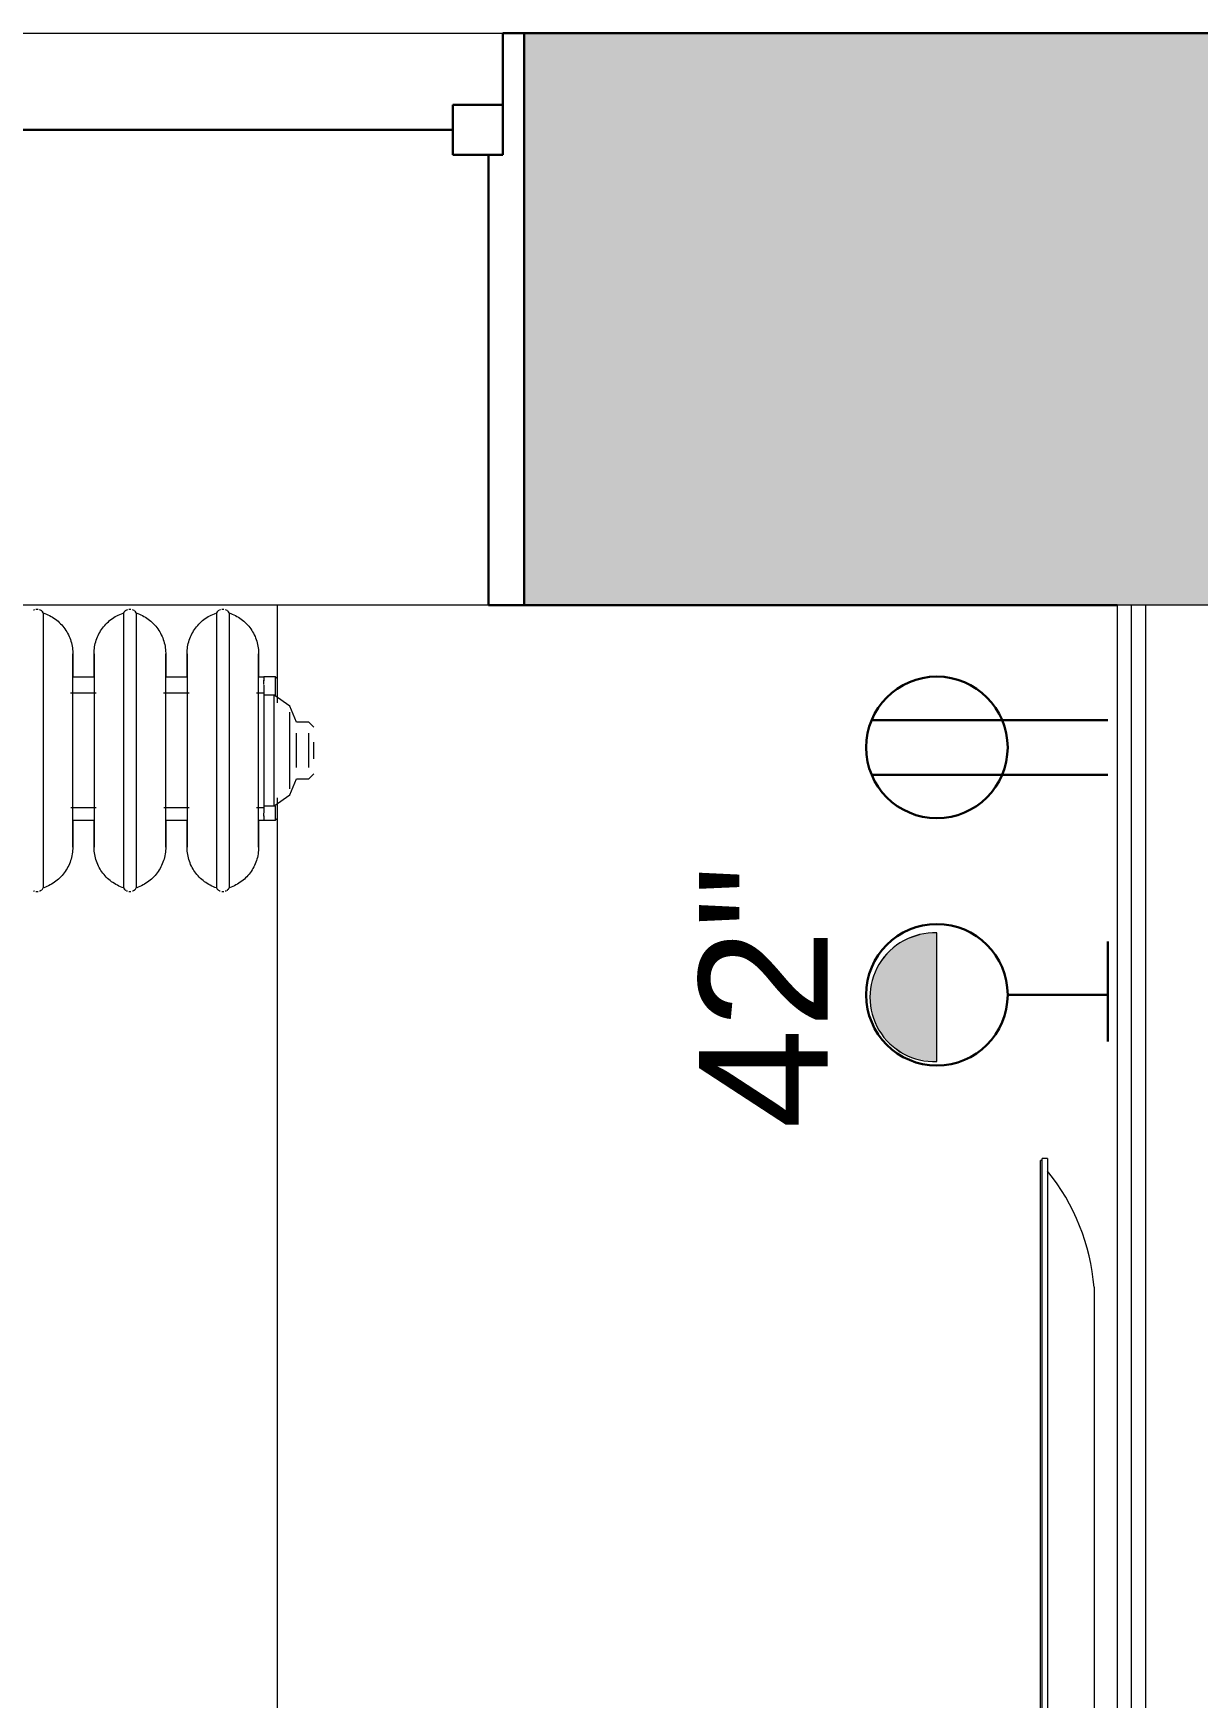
# Model space of a CAD drawing. Header units: inches. Extents: x -1176 to 1482, y -2527 to 978.
# Drawn here: x -394.7 to -354, y 505.5 to 563.7 of the extents above; entities that cross this region are included whole.
import ezdxf

# ---------------------------------------------------------------- set-up
doc = ezdxf.new("R2010")
doc.units = ezdxf.units.IN
doc.header["$MEASUREMENT"] = 0
for name, color, linetype, lineweight in [('A-ANNO-NOTE', 131, 'Continuous', 40), ('A-GENM', 13, 'Continuous', 18), ('A-GLAZ', 151, 'Continuous', 18), ('A-WALL', 113, 'Continuous', 18), ('A-WALL-PATT', 111, 'Continuous', 18), ('I-WALL', 2, 'Continuous', 18), ('Q-CASE', 31, 'Continuous', 9), ('Q-SPCQ', 91, 'Continuous', 9)]:
    doc.layers.add(name, color=color, linetype=linetype, lineweight=lineweight)
doc.styles.add('Swis721 Lt BT', font='swissl.ttf', dxfattribs={"height": 4.5})

# ---------------------------------------------------------------- blocks, each defined once
blk = doc.blocks.new('Double Hung - side window 4_ X 6_ 3_ H 3-6972675-3rd Floor Power _ Signal')
at = {"layer": 'A-GLAZ', "color": 8, "lineweight": 30}
for p, q in [((-20.865, 10), (-22.115, 10)), ((-20.865, 10), (-20.865, -5.75)), ((20.865, 10), (22.115, 10)), ((20.865, -5.75), (20.865, 10)), ((-21.365, -5.75), (-19.615, -5.75)), ((-21.365, -7.5), (-21.365, -5.75)), ((-21.365, -5.75), (-20.865, -5.75)), ((-21.365, -5.75), (-21.365, -10)), ((-19.615, -7.5), (-19.615, -5.75)), ((19.615, -7.5), (19.615, -5.75)), ((21.365, -5.75), (19.615, -5.75)), ((20.865, -5.75), (21.365, -5.75)), ((21.365, -7.5), (21.365, -5.75)), ((21.365, -5.75), (21.365, -10)), ((-19.615, -6.625), (19.615, -6.625)), ((-21.365, -7.5), (-19.615, -7.5)), ((21.365, -7.5), (19.615, -7.5)), ((-22.115, -10), (-21.365, -10)), ((22.115, -10), (21.365, -10))]:
    blk.add_line(p, q, dxfattribs=at)
blk = doc.blocks.new('Cast_Iron_Radiator_8182 - Cast_Iron_Radiator_8182-V79-3rd Floor Power _ Signal')
at = {"layer": 'A-GENM', "lineweight": 9}
for p, q in [((-5.943, 4.848), (-5.968, 4.809)), ((-5.968, 4.635), (-5.968, 4.809)), ((-5.75, 4.933), (-5.787, 4.933)), ((-5.713, 4.933), (-5.75, 4.933)), ((-5.532, 4.809), (-5.557, 4.848)), ((-5.532, 4.635), (-5.532, 4.809)), ((-2.693, 4.848), (-2.718, 4.809)), ((-2.718, 4.635), (-2.718, 4.809)), ((-2.5, 4.933), (-2.537, 4.933)), ((-2.463, 4.933), (-2.5, 4.933)), ((-2.282, 4.809), (-2.307, 4.848)), ((-2.282, 4.635), (-2.282, 4.809)), ((0.557, 4.848), (0.532, 4.809)), ((0.532, 4.635), (0.532, 4.809)), ((0.75, 4.933), (0.713, 4.933)), ((0.787, 4.933), (0.75, 4.933)), ((-5.968, 1), (-5.968, 4.622)), ((-5.532, 1), (-5.532, 4.622)), ((-2.718, 1), (-2.718, 4.622)), ((-2.282, 1), (-2.282, 4.622)), ((0.532, 1), (0.532, 4.622)), ((-7.584, 2.438), (-7.654, 2.38)), ((-7.179, 2.438), (-7.584, 2.438)), ((-7.584, 1.944), (-7.584, 2.438)), ((-6.996, 2.438), (-7.179, 2.438)), ((-7.179, 2.291), (-7.179, 2.438)), ((-3.746, 2.438), (-4.501, 2.438)), ((-0.496, 2.438), (-1.251, 2.438)), ((-7.545, 1.935), (-8.095, 1.55)), ((-7.179, 1.935), (-7.545, 1.935)), ((-7.545, 1.935), (-7.545, -1.935)), ((-7.179, 2.296), (-7.179, 2.192)), ((-7.179, 2.013), (-7.179, 2.188)), ((-6.932, 2), (-7.179, 2)), ((-7.179, -2), (-7.179, 2)), ((-3.682, 2), (-4.572, 2)), ((-0.432, 2), (-1.322, 2)), ((-8.095, 1.55), (-8.331, 0.993)), ((-8.095, 1.342), (-8.095, -1.342)), ((-8.753, 0.993), (-8.929, 0.816)), ((-8.331, 0.993), (-8.753, 0.993)), ((-8.753, 0.602), (-8.753, -0.602)), ((-8.331, 0.602), (-8.331, -0.602)), ((-7.002, 1), (-7.002, -1)), ((-5.968, -1), (-5.968, 1)), ((-5.532, -1), (-5.532, 1)), ((-4.498, -1), (-4.498, 1)), ((-3.752, 1), (-3.752, -1)), ((-2.718, -1), (-2.718, 1)), ((-2.282, -1), (-2.282, 1)), ((-1.248, -1), (-1.248, 1)), ((-0.502, 1), (-0.502, -1)), ((0.532, -1), (0.532, 1)), ((-8.929, 0.294), (-8.929, -0.294)), ((-8.929, -0.816), (-8.753, -0.993)), ((-8.753, -0.993), (-8.331, -0.993)), ((-8.331, -0.993), (-8.095, -1.55)), ((-5.968, -4.809), (-5.968, -1)), ((-5.532, -4.809), (-5.532, -1)), ((-2.718, -4.809), (-2.718, -1)), ((-2.282, -4.809), (-2.282, -1)), ((0.532, -4.809), (0.532, -1)), ((-8.095, -1.55), (-7.545, -1.935)), ((-7.584, -2.575), (-7.584, -1.924)), ((-7.545, -1.935), (-7.179, -1.935)), ((-7.179, -2), (-6.928, -2)), ((-7.179, -2.287), (-7.179, -2.017)), ((-7.179, -2.301), (-7.179, -2.452)), ((-4.568, -2), (-3.678, -2)), ((-1.318, -2), (-0.428, -2)), ((-7.654, -2.516), (-7.584, -2.575)), ((-7.584, -2.575), (-7.179, -2.575)), ((-7.179, -2.551), (-7.179, -2.436)), ((-7.179, -2.562), (-6.997, -2.562)), ((-7.179, -2.565), (-7.179, -2.575)), ((-4.503, -2.562), (-3.747, -2.562)), ((-1.253, -2.562), (-0.497, -2.562)), ((-5.968, -4.809), (-5.943, -4.848)), ((-5.787, -4.933), (-5.75, -4.933)), ((-5.75, -4.933), (-5.713, -4.933)), ((-5.557, -4.848), (-5.532, -4.809)), ((-2.718, -4.809), (-2.693, -4.848)), ((-2.537, -4.933), (-2.5, -4.933)), ((-2.5, -4.933), (-2.463, -4.933)), ((-2.307, -4.848), (-2.282, -4.809)), ((0.532, -4.809), (0.557, -4.848)), ((0.713, -4.933), (0.75, -4.933)), ((0.75, -4.933), (0.787, -4.933))]:
    blk.add_line(p, q, dxfattribs=at)
at = {"layer": 'A-GENM', "lineweight": 9, "flags": 128}
for points in [[(-7.002, 3.383), (-7.001, 3.443), (-6.997, 3.503), (-6.991, 3.563), (-6.983, 3.622), (-6.972, 3.681), (-6.959, 3.74), (-6.943, 3.798), (-6.926, 3.855), (-6.906, 3.911), (-6.883, 3.967), (-6.859, 4.022), (-6.832, 4.076), (-6.804, 4.128), (-6.773, 4.18), (-6.74, 4.23), (-6.705, 4.279), (-6.668, 4.326), (-6.63, 4.372), (-6.589, 4.416), (-6.547, 4.459), (-6.503, 4.5), (-6.458, 4.539), (-6.411, 4.576), (-6.362, 4.612), (-6.312, 4.645), (-6.261, 4.677), (-6.209, 4.706), (-6.155, 4.733), (-6.101, 4.758), (-6.045, 4.781), (-5.989, 4.802)], [(-5.943, 4.848), (-5.938, 4.854), (-5.934, 4.86), (-5.929, 4.866), (-5.925, 4.872), (-5.919, 4.877)], [(-5.909, 4.887), (-5.903, 4.892), (-5.897, 4.896), (-5.891, 4.901), (-5.885, 4.905)], [(-5.872, 4.912), (-5.865, 4.915), (-5.858, 4.918), (-5.851, 4.921), (-5.844, 4.924), (-5.837, 4.926)], [(-5.662, 4.925), (-5.655, 4.923), (-5.648, 4.921), (-5.641, 4.918), (-5.634, 4.915), (-5.627, 4.912)], [(-5.614, 4.904), (-5.608, 4.9), (-5.602, 4.896), (-5.596, 4.891), (-5.591, 4.887)], [(-5.58, 4.876), (-5.575, 4.871), (-5.57, 4.865), (-5.565, 4.859), (-5.561, 4.854), (-5.557, 4.848)], [(-5.532, 4.809), (-5.475, 4.789), (-5.419, 4.767), (-5.365, 4.743), (-5.311, 4.716), (-5.258, 4.688), (-5.206, 4.657), (-5.156, 4.624), (-5.107, 4.59), (-5.059, 4.553), (-5.013, 4.515), (-4.969, 4.474), (-4.926, 4.432), (-4.885, 4.389), (-4.846, 4.343), (-4.808, 4.296), (-4.773, 4.248), (-4.739, 4.198), (-4.707, 4.147), (-4.678, 4.095), (-4.651, 4.042), (-4.625, 3.987), (-4.602, 3.932), (-4.581, 3.876), (-4.563, 3.819), (-4.547, 3.761), (-4.533, 3.703), (-4.521, 3.644), (-4.512, 3.585), (-4.505, 3.525), (-4.5, 3.465), (-4.498, 3.405), (-4.498, 3.383)], [(-3.752, 3.383), (-3.751, 3.443), (-3.747, 3.503), (-3.741, 3.563), (-3.733, 3.622), (-3.722, 3.681), (-3.709, 3.74), (-3.693, 3.798), (-3.676, 3.855), (-3.656, 3.911), (-3.633, 3.967), (-3.609, 4.022), (-3.582, 4.076), (-3.554, 4.128), (-3.523, 4.18), (-3.49, 4.23), (-3.455, 4.279), (-3.418, 4.326), (-3.38, 4.372), (-3.339, 4.416), (-3.297, 4.459), (-3.253, 4.5), (-3.208, 4.539), (-3.161, 4.576), (-3.112, 4.612), (-3.062, 4.645), (-3.011, 4.677), (-2.959, 4.706), (-2.905, 4.733), (-2.851, 4.758), (-2.795, 4.781), (-2.739, 4.802)], [(-2.693, 4.848), (-2.688, 4.854), (-2.684, 4.86), (-2.679, 4.866), (-2.675, 4.872), (-2.669, 4.877)], [(-2.659, 4.887), (-2.653, 4.892), (-2.647, 4.896), (-2.641, 4.901), (-2.635, 4.905)], [(-2.622, 4.912), (-2.615, 4.915), (-2.608, 4.918), (-2.601, 4.921), (-2.594, 4.924), (-2.587, 4.926)], [(-2.412, 4.925), (-2.405, 4.923), (-2.398, 4.921), (-2.391, 4.918), (-2.384, 4.915), (-2.377, 4.912)], [(-2.364, 4.904), (-2.358, 4.9), (-2.352, 4.896), (-2.346, 4.891), (-2.341, 4.887)], [(-2.33, 4.876), (-2.325, 4.871), (-2.32, 4.865), (-2.315, 4.859), (-2.311, 4.854), (-2.307, 4.848)], [(-2.282, 4.809), (-2.225, 4.789), (-2.169, 4.767), (-2.115, 4.743), (-2.061, 4.716), (-2.008, 4.688), (-1.956, 4.657), (-1.906, 4.624), (-1.857, 4.59), (-1.809, 4.553), (-1.763, 4.515), (-1.719, 4.474), (-1.676, 4.432), (-1.635, 4.389), (-1.596, 4.343), (-1.558, 4.296), (-1.523, 4.248), (-1.489, 4.198), (-1.457, 4.147), (-1.428, 4.095), (-1.401, 4.042), (-1.375, 3.987), (-1.352, 3.932), (-1.331, 3.876), (-1.313, 3.819), (-1.297, 3.761), (-1.283, 3.703), (-1.271, 3.644), (-1.262, 3.585), (-1.255, 3.525), (-1.25, 3.465), (-1.248, 3.405), (-1.248, 3.383)], [(-0.502, 3.383), (-0.501, 3.443), (-0.497, 3.503), (-0.491, 3.563), (-0.483, 3.622), (-0.472, 3.681), (-0.459, 3.74), (-0.443, 3.798), (-0.426, 3.855), (-0.406, 3.911), (-0.383, 3.967), (-0.359, 4.022), (-0.332, 4.076), (-0.304, 4.128), (-0.273, 4.18), (-0.24, 4.23), (-0.205, 4.279), (-0.168, 4.326), (-0.13, 4.372), (-0.089, 4.416), (-0.047, 4.459), (-0.003, 4.5), (0.042, 4.539), (0.089, 4.576), (0.138, 4.612), (0.188, 4.645), (0.239, 4.677), (0.291, 4.706), (0.345, 4.733), (0.399, 4.758), (0.455, 4.781), (0.511, 4.802)], [(0.557, 4.848), (0.562, 4.854), (0.566, 4.86), (0.571, 4.866), (0.575, 4.872), (0.581, 4.877)], [(0.591, 4.887), (0.597, 4.892), (0.603, 4.896), (0.609, 4.901), (0.615, 4.905)], [(0.628, 4.912), (0.635, 4.915), (0.642, 4.918), (0.649, 4.921), (0.656, 4.924), (0.663, 4.926)], [(0.838, 4.925), (0.845, 4.923), (0.852, 4.921), (0.859, 4.918), (0.866, 4.915), (0.873, 4.912)], [(-7.002, 2.438), (-7.002, 2.498), (-7.002, 2.571), (-7.002, 2.642), (-7.002, 2.71), (-7.002, 2.775), (-7.002, 2.837), (-7.002, 2.896), (-7.002, 2.952), (-7.002, 3.005), (-7.002, 3.055), (-7.002, 3.102), (-7.002, 3.145), (-7.002, 3.185), (-7.002, 3.221), (-7.002, 3.254), (-7.002, 3.283), (-7.002, 3.309), (-7.002, 3.33), (-7.002, 3.348), (-7.002, 3.363), (-7.002, 3.373), (-7.002, 3.38), (-7.002, 3.383), (-7.002, 3.383)], [(-7.002, 3.383), (-7.002, 3.381), (-7.002, 3.375), (-7.002, 3.366), (-7.002, 3.353), (-7.002, 3.336), (-7.002, 3.315), (-7.002, 3.29), (-7.002, 3.262), (-7.002, 3.23), (-7.002, 3.195), (-7.002, 3.156), (-7.002, 3.114), (-7.002, 3.068), (-7.002, 3.019), (-7.002, 2.967), (-7.002, 2.911), (-7.002, 2.853), (-7.002, 2.792), (-7.002, 2.727), (-7.002, 2.66), (-7.002, 2.591), (-7.002, 2.518), (-7.002, 2.444), (-7.002, 2.367), (-7.002, 2.288), (-7.002, 2.206), (-7.002, 2.123), (-7.002, 2.038), (-7.002, 1.952), (-7.002, 1.864), (-7.002, 1.774), (-7.002, 1.683), (-7.002, 1.591), (-7.002, 1.499), (-7.002, 1.405), (-7.002, 1.311), (-7.002, 1.216), (-7.002, 1.121), (-7.002, 1.026), (-7.002, 1)], [(-4.498, 3.383), (-4.498, 3.381), (-4.498, 3.375), (-4.498, 3.366), (-4.498, 3.353), (-4.498, 3.336), (-4.498, 3.315), (-4.498, 3.29), (-4.498, 3.262), (-4.498, 3.23), (-4.498, 3.195), (-4.498, 3.156), (-4.498, 3.114), (-4.498, 3.068), (-4.498, 3.019), (-4.498, 2.967), (-4.498, 2.911), (-4.498, 2.853), (-4.498, 2.792), (-4.498, 2.727), (-4.498, 2.66), (-4.498, 2.591), (-4.498, 2.518), (-4.498, 2.444)], [(-4.498, 1), (-4.498, 1.095), (-4.498, 1.19), (-4.498, 1.285), (-4.498, 1.38), (-4.498, 1.473), (-4.498, 1.566), (-4.498, 1.659), (-4.498, 1.75), (-4.498, 1.839), (-4.498, 1.928), (-4.498, 2.015), (-4.498, 2.1), (-4.498, 2.184), (-4.498, 2.266), (-4.498, 2.346), (-4.498, 2.423), (-4.498, 2.498), (-4.498, 2.571), (-4.498, 2.642), (-4.498, 2.71), (-4.498, 2.775), (-4.498, 2.837), (-4.498, 2.896), (-4.498, 2.952), (-4.498, 3.005), (-4.498, 3.055), (-4.498, 3.102), (-4.498, 3.145), (-4.498, 3.185), (-4.498, 3.221), (-4.498, 3.254), (-4.498, 3.283), (-4.498, 3.309), (-4.498, 3.33), (-4.498, 3.348), (-4.498, 3.363), (-4.498, 3.373), (-4.498, 3.38), (-4.498, 3.383), (-4.498, 3.383)], [(-3.752, 2.438), (-3.752, 2.498), (-3.752, 2.571), (-3.752, 2.642), (-3.752, 2.71), (-3.752, 2.775), (-3.752, 2.837), (-3.752, 2.896), (-3.752, 2.952), (-3.752, 3.005), (-3.752, 3.055), (-3.752, 3.102), (-3.752, 3.145), (-3.752, 3.185), (-3.752, 3.221), (-3.752, 3.254), (-3.752, 3.283), (-3.752, 3.309), (-3.752, 3.33), (-3.752, 3.348), (-3.752, 3.363), (-3.752, 3.373), (-3.752, 3.38), (-3.752, 3.383), (-3.752, 3.383)], [(-3.752, 3.383), (-3.752, 3.381), (-3.752, 3.375), (-3.752, 3.366), (-3.752, 3.353), (-3.752, 3.336), (-3.752, 3.315), (-3.752, 3.29), (-3.752, 3.262), (-3.752, 3.23), (-3.752, 3.195), (-3.752, 3.156), (-3.752, 3.114), (-3.752, 3.068), (-3.752, 3.019), (-3.752, 2.967), (-3.752, 2.911), (-3.752, 2.853), (-3.752, 2.792), (-3.752, 2.727), (-3.752, 2.66), (-3.752, 2.591), (-3.752, 2.518), (-3.752, 2.444), (-3.752, 2.367), (-3.752, 2.288), (-3.752, 2.206), (-3.752, 2.123), (-3.752, 2.038), (-3.752, 1.952), (-3.752, 1.864), (-3.752, 1.774), (-3.752, 1.683), (-3.752, 1.591), (-3.752, 1.499), (-3.752, 1.405), (-3.752, 1.311), (-3.752, 1.216), (-3.752, 1.121), (-3.752, 1.026), (-3.752, 1)], [(-1.248, 3.383), (-1.248, 3.381), (-1.248, 3.375), (-1.248, 3.366), (-1.248, 3.353), (-1.248, 3.336), (-1.248, 3.315), (-1.248, 3.29), (-1.248, 3.262), (-1.248, 3.23), (-1.248, 3.195), (-1.248, 3.156), (-1.248, 3.114), (-1.248, 3.068), (-1.248, 3.019), (-1.248, 2.967), (-1.248, 2.911), (-1.248, 2.853), (-1.248, 2.792), (-1.248, 2.727), (-1.248, 2.66), (-1.248, 2.591), (-1.248, 2.518), (-1.248, 2.444)], [(-1.248, 1), (-1.248, 1.095), (-1.248, 1.19), (-1.248, 1.285), (-1.248, 1.38), (-1.248, 1.473), (-1.248, 1.566), (-1.248, 1.659), (-1.248, 1.75), (-1.248, 1.839), (-1.248, 1.928), (-1.248, 2.015), (-1.248, 2.1), (-1.248, 2.184), (-1.248, 2.266), (-1.248, 2.346), (-1.248, 2.423), (-1.248, 2.498), (-1.248, 2.571), (-1.248, 2.642), (-1.248, 2.71), (-1.248, 2.775), (-1.248, 2.837), (-1.248, 2.896), (-1.248, 2.952), (-1.248, 3.005), (-1.248, 3.055), (-1.248, 3.102), (-1.248, 3.145), (-1.248, 3.185), (-1.248, 3.221), (-1.248, 3.254), (-1.248, 3.283), (-1.248, 3.309), (-1.248, 3.33), (-1.248, 3.348), (-1.248, 3.363), (-1.248, 3.373), (-1.248, 3.38), (-1.248, 3.383), (-1.248, 3.383)], [(-0.502, 2.438), (-0.502, 2.498), (-0.502, 2.571), (-0.502, 2.642), (-0.502, 2.71), (-0.502, 2.775), (-0.502, 2.837), (-0.502, 2.896), (-0.502, 2.952), (-0.502, 3.005), (-0.502, 3.055), (-0.502, 3.102), (-0.502, 3.145), (-0.502, 3.185), (-0.502, 3.221), (-0.502, 3.254), (-0.502, 3.283), (-0.502, 3.309), (-0.502, 3.33), (-0.502, 3.348), (-0.502, 3.363), (-0.502, 3.373), (-0.502, 3.38), (-0.502, 3.383), (-0.502, 3.383)], [(-0.502, 3.383), (-0.502, 3.381), (-0.502, 3.375), (-0.502, 3.366), (-0.502, 3.353), (-0.502, 3.336), (-0.502, 3.315), (-0.502, 3.29), (-0.502, 3.262), (-0.502, 3.23), (-0.502, 3.195), (-0.502, 3.156), (-0.502, 3.114), (-0.502, 3.068), (-0.502, 3.019), (-0.502, 2.967), (-0.502, 2.911), (-0.502, 2.853), (-0.502, 2.792), (-0.502, 2.727), (-0.502, 2.66), (-0.502, 2.591), (-0.502, 2.518), (-0.502, 2.444), (-0.502, 2.367), (-0.502, 2.288), (-0.502, 2.206), (-0.502, 2.123), (-0.502, 2.038), (-0.502, 1.952), (-0.502, 1.864), (-0.502, 1.774), (-0.502, 1.683), (-0.502, 1.591), (-0.502, 1.499), (-0.502, 1.405), (-0.502, 1.311), (-0.502, 1.216), (-0.502, 1.121), (-0.502, 1.026), (-0.502, 1)], [(-7.002, -1), (-7.002, -1.095), (-7.002, -1.19), (-7.002, -1.285), (-7.002, -1.38), (-7.002, -1.473), (-7.002, -1.566), (-7.002, -1.659), (-7.002, -1.75), (-7.002, -1.839), (-7.002, -1.928), (-7.002, -2.015), (-7.002, -2.1), (-7.002, -2.184), (-7.002, -2.266), (-7.002, -2.346), (-7.002, -2.423), (-7.002, -2.498), (-7.002, -2.571), (-7.002, -2.642), (-7.002, -2.71), (-7.002, -2.775), (-7.002, -2.837), (-7.002, -2.896), (-7.002, -2.952), (-7.002, -3.005), (-7.002, -3.055), (-7.002, -3.102), (-7.002, -3.145), (-7.002, -3.185), (-7.002, -3.221), (-7.002, -3.254), (-7.002, -3.283), (-7.002, -3.309), (-7.002, -3.33), (-7.002, -3.348), (-7.002, -3.363), (-7.002, -3.373), (-7.002, -3.38), (-7.002, -3.383), (-7.002, -3.383)], [(-4.498, -3.383), (-4.498, -3.381), (-4.498, -3.375), (-4.498, -3.366), (-4.498, -3.353), (-4.498, -3.336), (-4.498, -3.315), (-4.498, -3.29), (-4.498, -3.262), (-4.498, -3.23), (-4.498, -3.195), (-4.498, -3.156), (-4.498, -3.114), (-4.498, -3.068), (-4.498, -3.019), (-4.498, -2.967), (-4.498, -2.911), (-4.498, -2.853), (-4.498, -2.792), (-4.498, -2.727), (-4.498, -2.66), (-4.498, -2.591), (-4.498, -2.518), (-4.498, -2.444), (-4.498, -2.367), (-4.498, -2.288), (-4.498, -2.206), (-4.498, -2.123), (-4.498, -2.038), (-4.498, -1.952), (-4.498, -1.864), (-4.498, -1.774), (-4.498, -1.683), (-4.498, -1.591), (-4.498, -1.499), (-4.498, -1.405), (-4.498, -1.311), (-4.498, -1.216), (-4.498, -1.121), (-4.498, -1.026), (-4.498, -1)], [(-3.752, -1), (-3.752, -1.095), (-3.752, -1.19), (-3.752, -1.285), (-3.752, -1.38), (-3.752, -1.473), (-3.752, -1.566), (-3.752, -1.659), (-3.752, -1.75), (-3.752, -1.839), (-3.752, -1.928), (-3.752, -2.015), (-3.752, -2.1), (-3.752, -2.184), (-3.752, -2.266), (-3.752, -2.346), (-3.752, -2.423), (-3.752, -2.498), (-3.752, -2.571), (-3.752, -2.642), (-3.752, -2.71), (-3.752, -2.775), (-3.752, -2.837), (-3.752, -2.896), (-3.752, -2.952), (-3.752, -3.005), (-3.752, -3.055), (-3.752, -3.102), (-3.752, -3.145), (-3.752, -3.185), (-3.752, -3.221), (-3.752, -3.254), (-3.752, -3.283), (-3.752, -3.309), (-3.752, -3.33), (-3.752, -3.348), (-3.752, -3.363), (-3.752, -3.373), (-3.752, -3.38), (-3.752, -3.383), (-3.752, -3.383)], [(-1.248, -3.383), (-1.248, -3.381), (-1.248, -3.375), (-1.248, -3.366), (-1.248, -3.353), (-1.248, -3.336), (-1.248, -3.315), (-1.248, -3.29), (-1.248, -3.262), (-1.248, -3.23), (-1.248, -3.195), (-1.248, -3.156), (-1.248, -3.114), (-1.248, -3.068), (-1.248, -3.019), (-1.248, -2.967), (-1.248, -2.911), (-1.248, -2.853), (-1.248, -2.792), (-1.248, -2.727), (-1.248, -2.66), (-1.248, -2.591), (-1.248, -2.518), (-1.248, -2.444), (-1.248, -2.367), (-1.248, -2.288), (-1.248, -2.206), (-1.248, -2.123), (-1.248, -2.038), (-1.248, -1.952), (-1.248, -1.864), (-1.248, -1.774), (-1.248, -1.683), (-1.248, -1.591), (-1.248, -1.499), (-1.248, -1.405), (-1.248, -1.311), (-1.248, -1.216), (-1.248, -1.121), (-1.248, -1.026), (-1.248, -1)], [(-0.502, -1), (-0.502, -1.095), (-0.502, -1.19), (-0.502, -1.285), (-0.502, -1.38), (-0.502, -1.473), (-0.502, -1.566), (-0.502, -1.659), (-0.502, -1.75), (-0.502, -1.839), (-0.502, -1.928), (-0.502, -2.015), (-0.502, -2.1), (-0.502, -2.184), (-0.502, -2.266), (-0.502, -2.346), (-0.502, -2.423), (-0.502, -2.498), (-0.502, -2.571), (-0.502, -2.642), (-0.502, -2.71), (-0.502, -2.775), (-0.502, -2.837), (-0.502, -2.896), (-0.502, -2.952), (-0.502, -3.005), (-0.502, -3.055), (-0.502, -3.102), (-0.502, -3.145), (-0.502, -3.185), (-0.502, -3.221), (-0.502, -3.254), (-0.502, -3.283), (-0.502, -3.309), (-0.502, -3.33), (-0.502, -3.348), (-0.502, -3.363), (-0.502, -3.373), (-0.502, -3.38), (-0.502, -3.383), (-0.502, -3.383)], [(-7.002, -3.383), (-7.002, -3.381), (-7.002, -3.375), (-7.002, -3.366), (-7.002, -3.353), (-7.002, -3.336), (-7.002, -3.315), (-7.002, -3.29), (-7.002, -3.262), (-7.002, -3.23), (-7.002, -3.195), (-7.002, -3.156), (-7.002, -3.114), (-7.002, -3.068), (-7.002, -3.019), (-7.002, -2.967), (-7.002, -2.911), (-7.002, -2.853), (-7.002, -2.792), (-7.002, -2.727), (-7.002, -2.66), (-7.002, -2.591), (-7.002, -2.561)], [(-4.498, -2.571), (-4.498, -2.642), (-4.498, -2.71), (-4.498, -2.775), (-4.498, -2.837), (-4.498, -2.896), (-4.498, -2.952), (-4.498, -3.005), (-4.498, -3.055), (-4.498, -3.102), (-4.498, -3.145), (-4.498, -3.185), (-4.498, -3.221), (-4.498, -3.254), (-4.498, -3.283), (-4.498, -3.309), (-4.498, -3.33), (-4.498, -3.348), (-4.498, -3.363), (-4.498, -3.373), (-4.498, -3.38), (-4.498, -3.383), (-4.498, -3.383)], [(-3.752, -3.383), (-3.752, -3.381), (-3.752, -3.375), (-3.752, -3.366), (-3.752, -3.353), (-3.752, -3.336), (-3.752, -3.315), (-3.752, -3.29), (-3.752, -3.262), (-3.752, -3.23), (-3.752, -3.195), (-3.752, -3.156), (-3.752, -3.114), (-3.752, -3.068), (-3.752, -3.019), (-3.752, -2.967), (-3.752, -2.911), (-3.752, -2.853), (-3.752, -2.792), (-3.752, -2.727), (-3.752, -2.66), (-3.752, -2.591), (-3.752, -2.562)], [(-1.248, -2.571), (-1.248, -2.642), (-1.248, -2.71), (-1.248, -2.775), (-1.248, -2.837), (-1.248, -2.896), (-1.248, -2.952), (-1.248, -3.005), (-1.248, -3.055), (-1.248, -3.102), (-1.248, -3.145), (-1.248, -3.185), (-1.248, -3.221), (-1.248, -3.254), (-1.248, -3.283), (-1.248, -3.309), (-1.248, -3.33), (-1.248, -3.348), (-1.248, -3.363), (-1.248, -3.373), (-1.248, -3.38), (-1.248, -3.383), (-1.248, -3.383)], [(-0.502, -3.383), (-0.502, -3.381), (-0.502, -3.375), (-0.502, -3.366), (-0.502, -3.353), (-0.502, -3.336), (-0.502, -3.315), (-0.502, -3.29), (-0.502, -3.262), (-0.502, -3.23), (-0.502, -3.195), (-0.502, -3.156), (-0.502, -3.114), (-0.502, -3.068), (-0.502, -3.019), (-0.502, -2.967), (-0.502, -2.911), (-0.502, -2.853), (-0.502, -2.792), (-0.502, -2.727), (-0.502, -2.66), (-0.502, -2.591), (-0.502, -2.562)], [(-5.968, -4.809), (-6.025, -4.789), (-6.081, -4.767), (-6.135, -4.743), (-6.189, -4.716), (-6.242, -4.688), (-6.294, -4.657), (-6.344, -4.624), (-6.393, -4.59), (-6.441, -4.553), (-6.487, -4.515), (-6.531, -4.474), (-6.574, -4.432), (-6.615, -4.389), (-6.654, -4.343), (-6.692, -4.296), (-6.727, -4.248), (-6.761, -4.198), (-6.793, -4.147), (-6.822, -4.095), (-6.849, -4.042), (-6.875, -3.987), (-6.898, -3.932), (-6.919, -3.876), (-6.937, -3.819), (-6.953, -3.761), (-6.967, -3.703), (-6.979, -3.644), (-6.988, -3.585), (-6.995, -3.525), (-7, -3.465), (-7.002, -3.405), (-7.002, -3.383)], [(-4.498, -3.383), (-4.499, -3.443), (-4.503, -3.503), (-4.509, -3.563), (-4.517, -3.622), (-4.528, -3.681), (-4.541, -3.74), (-4.557, -3.798), (-4.574, -3.855), (-4.594, -3.911), (-4.617, -3.967), (-4.641, -4.022), (-4.668, -4.076), (-4.696, -4.128), (-4.727, -4.18), (-4.76, -4.23), (-4.795, -4.279), (-4.832, -4.326), (-4.87, -4.372), (-4.911, -4.416), (-4.953, -4.459), (-4.997, -4.5), (-5.042, -4.539), (-5.089, -4.576), (-5.138, -4.612), (-5.188, -4.645), (-5.239, -4.677), (-5.291, -4.706), (-5.345, -4.733), (-5.399, -4.758), (-5.455, -4.781), (-5.511, -4.802)], [(-2.718, -4.809), (-2.775, -4.789), (-2.831, -4.767), (-2.885, -4.743), (-2.939, -4.716), (-2.992, -4.688), (-3.044, -4.657), (-3.094, -4.624), (-3.143, -4.59), (-3.191, -4.553), (-3.237, -4.515), (-3.281, -4.474), (-3.324, -4.432), (-3.365, -4.389), (-3.404, -4.343), (-3.442, -4.296), (-3.477, -4.248), (-3.511, -4.198), (-3.543, -4.147), (-3.572, -4.095), (-3.599, -4.042), (-3.625, -3.987), (-3.648, -3.932), (-3.669, -3.876), (-3.687, -3.819), (-3.703, -3.761), (-3.717, -3.703), (-3.729, -3.644), (-3.738, -3.585), (-3.745, -3.525), (-3.75, -3.465), (-3.752, -3.405), (-3.752, -3.383)], [(-1.248, -3.383), (-1.249, -3.443), (-1.253, -3.503), (-1.259, -3.563), (-1.267, -3.622), (-1.278, -3.681), (-1.291, -3.74), (-1.307, -3.798), (-1.324, -3.855), (-1.344, -3.911), (-1.367, -3.967), (-1.391, -4.022), (-1.418, -4.076), (-1.446, -4.128), (-1.477, -4.18), (-1.51, -4.23), (-1.545, -4.279), (-1.582, -4.326), (-1.62, -4.372), (-1.661, -4.416), (-1.703, -4.459), (-1.747, -4.5), (-1.792, -4.539), (-1.839, -4.576), (-1.888, -4.612), (-1.938, -4.645), (-1.989, -4.677), (-2.041, -4.706), (-2.095, -4.733), (-2.149, -4.758), (-2.205, -4.781), (-2.261, -4.802)], [(0.511, -4.802), (0.475, -4.789), (0.419, -4.767), (0.365, -4.743), (0.311, -4.716), (0.258, -4.688), (0.206, -4.657), (0.156, -4.624), (0.107, -4.59), (0.059, -4.553), (0.013, -4.515), (-0.031, -4.474), (-0.074, -4.432), (-0.115, -4.389), (-0.154, -4.343), (-0.192, -4.296), (-0.227, -4.248), (-0.261, -4.198), (-0.293, -4.147), (-0.322, -4.095), (-0.349, -4.042), (-0.375, -3.987), (-0.398, -3.932), (-0.419, -3.876), (-0.437, -3.819), (-0.453, -3.761), (-0.467, -3.703), (-0.479, -3.644), (-0.488, -3.585), (-0.495, -3.525), (-0.5, -3.465), (-0.502, -3.405), (-0.502, -3.383)], [(-5.92, -4.876), (-5.925, -4.871), (-5.93, -4.865), (-5.935, -4.859), (-5.939, -4.854), (-5.943, -4.848)], [(-5.886, -4.904), (-5.892, -4.9), (-5.898, -4.896), (-5.904, -4.891), (-5.909, -4.887)], [(-5.838, -4.925), (-5.845, -4.923), (-5.852, -4.921), (-5.859, -4.918), (-5.866, -4.915), (-5.873, -4.912)], [(-5.628, -4.912), (-5.635, -4.915), (-5.642, -4.918), (-5.649, -4.921), (-5.656, -4.924), (-5.663, -4.926)], [(-5.591, -4.887), (-5.597, -4.892), (-5.603, -4.896), (-5.609, -4.901), (-5.615, -4.905)], [(-5.557, -4.848), (-5.562, -4.854), (-5.566, -4.86), (-5.571, -4.866), (-5.575, -4.872), (-5.581, -4.877)], [(-2.67, -4.876), (-2.675, -4.871), (-2.68, -4.865), (-2.685, -4.859), (-2.689, -4.854), (-2.693, -4.848)], [(-2.636, -4.904), (-2.642, -4.9), (-2.648, -4.896), (-2.654, -4.891), (-2.659, -4.887)], [(-2.588, -4.925), (-2.595, -4.923), (-2.602, -4.921), (-2.609, -4.918), (-2.616, -4.915), (-2.623, -4.912)], [(-2.378, -4.912), (-2.385, -4.915), (-2.392, -4.918), (-2.399, -4.921), (-2.406, -4.924), (-2.413, -4.926)], [(-2.341, -4.887), (-2.347, -4.892), (-2.353, -4.896), (-2.359, -4.901), (-2.365, -4.905)], [(-2.307, -4.848), (-2.312, -4.854), (-2.316, -4.86), (-2.321, -4.866), (-2.325, -4.872), (-2.331, -4.877)], [(0.58, -4.876), (0.575, -4.871), (0.57, -4.865), (0.565, -4.859), (0.561, -4.854), (0.557, -4.848)], [(0.614, -4.904), (0.608, -4.9), (0.602, -4.896), (0.596, -4.891), (0.591, -4.887)], [(0.662, -4.925), (0.655, -4.923), (0.648, -4.921), (0.641, -4.918), (0.634, -4.915), (0.627, -4.912)], [(0.872, -4.912), (0.865, -4.915), (0.858, -4.918), (0.851, -4.921), (0.844, -4.924), (0.837, -4.926)]]:
    blk.add_lwpolyline(points, dxfattribs=at)
blk = doc.blocks.new('A-Flat_Screen_TV - OLED 65B6P 65_-4747238-3rd Floor Power _ Signal')
at = {"layer": 'Q-SPCQ'}
for p, q in [((-25.5, 1.813), (25.5, 1.813)), ((-30, 0.188), (30, 0.188)), ((-30, 0.188), (-30, 0)), ((30, 0), (-30, 0)), ((-29.937, 0), (-29.937, -0.062)), ((29.937, -0.062), (-29.937, -0.062))]:
    blk.add_line(p, q, dxfattribs=at)
blk.add_arc((-24.901, -5.576), 7.413, 94.6372, 128.96562, dxfattribs=at)
blk = doc.blocks.new('Desk67 - Desk-7661399-3rd Floor Power _ Signal')
at = {"layer": 'Q-CASE'}
for p, q in [((2319.443, 493.204), (2228.207, 493.204)), ((2326.183, 493.204), (2322.769, 493.204)), ((2326.183, 484.566), (2326.183, 493.204))]:
    blk.add_line(p, q, dxfattribs=at)

msp = doc.modelspace()

# ---------------------------------------------------------------- hatches: boundary and pattern name
at = {"layer": 'A-ANNO-NOTE', "lineweight": 9}
for points in [[(-364.735, 531.639), (-363.208, 532.225), (-364.281, 531.96)], [(-363.208, 527.725), (-363.208, 532.225), (-364.735, 531.639)], [(-364.281, 531.96), (-363.208, 532.225), (-363.605, 532.192)], [(-364.281, 531.96), (-363.605, 532.192), (-363.914, 532.116)], [(-363.208, 527.725), (-363.129, 527.727), (-363.208, 532.225)], [(-363.129, 527.727), (-363.129, 532.223), (-363.208, 532.225)], [(-363.838, 527.811), (-364.735, 531.639), (-365.392, 529.384)], [(-365.392, 529.384), (-364.735, 531.639), (-365.37, 530.643)], [(-365.37, 530.643), (-364.735, 531.639), (-365.219, 531.011)], [(-365.219, 531.011), (-364.735, 531.639), (-364.955, 531.409)], [(-363.208, 527.725), (-364.735, 531.639), (-363.838, 527.811)], [(-365.392, 529.384), (-365.37, 530.643), (-365.462, 529.776)], [(-365.462, 529.776), (-365.37, 530.643), (-365.462, 530.174)], [(-363.838, 527.811), (-365.392, 529.384), (-365.181, 528.87)], [(-363.838, 527.811), (-365.181, 528.87), (-364.21, 527.954)], [(-364.21, 527.954), (-365.181, 528.87), (-364.793, 528.366)], [(-364.21, 527.954), (-364.793, 528.366), (-364.485, 528.114)]]:
    msp.add_hatch(color=256, dxfattribs=at).paths.add_polyline_path(points, flags=0)
at = {"layer": 'A-WALL-PATT', "lineweight": 9}
h = msp.add_hatch(color=7, dxfattribs=at)
h.paths.add_polyline_path([(1.715, 543.684), (1.715, 563.684), (-53.535, 563.684), (-53.535, 543.684), (-11.432, 543.684)], flags=0)
h.paths.add_polyline_path([(-99.528, 543.684), (-97.765, 543.684), (-97.765, 563.684), (-152.067, 563.684), (-152.067, 543.684), (-103.153, 543.684)], flags=0)
h.paths.add_polyline_path([(-196.298, 543.684), (-196.298, 563.684), (-264.813, 563.684), (-264.813, 543.684), (-217.625, 543.684)], flags=0)
h.paths.add_polyline_path([(-309.043, 543.684), (-309.043, 563.684), (-377.558, 563.684), (-377.558, 543.684), (-309.266, 543.684)], flags=0)
h.paths.add_polyline_path([(-421.788, 543.684), (-421.788, 563.684), (-476.709, 563.684), (-476.709, 543.684), (-423.817, 543.684)], flags=0)
h.paths.add_polyline_path([(-513.709, 543.684), (-513.709, 563.684), (-590.071, 563.684), (-590.071, 543.684), (-538.369, 543.684)], flags=0)

# ---------------------------------------------------------------- linework, layer by layer
at = {"layer": 'A-ANNO-NOTE', "lineweight": 30}
for p, q in [((-357.147, 539.67), (-365.411, 539.67)), ((-357.147, 537.753), (-365.411, 537.753)), ((-357.147, 528.423), (-357.147, 531.929)), ((-357.147, 530.059), (-360.654, 530.059))]:
    msp.add_line(p, q, dxfattribs=at)
at = {"layer": 'A-ANNO-NOTE', "lineweight": 9}
msp.add_line((-363.129, 527.727), (-363.129, 532.223), dxfattribs=at)
at = {"layer": 'A-ANNO-NOTE', "lineweight": 30}
for centre in [(-363.129, 538.712), (-363.129, 530.062)]:
    msp.add_circle(centre, 2.475, dxfattribs=at)
at = {"layer": 'A-ANNO-NOTE', "lineweight": 9}
msp.add_arc((-363.221, 529.975), 2.25, 87.64269, 272.35731, dxfattribs=at)
at = {"layer": 'A-WALL', "lineweight": 9}
for p, q in [((-421.788, 563.684), (-377.558, 563.684)), ((-386.196, 543.684), (-421.788, 543.684))]:
    msp.add_line(p, q, dxfattribs=at)
at = {"layer": 'A-WALL', "color": 8, "lineweight": 30}
for p, q in [((-309.043, 563.684), (-377.558, 563.684)), ((-377.558, 563.684), (-377.558, 543.684)), ((-377.558, 543.684), (-356.821, 543.684))]:
    msp.add_line(p, q, dxfattribs=at)
at = {"layer": 'A-WALL'}
for p, q in [((-351.196, 543.684), (-356.821, 543.684)), ((-356.321, 445.208), (-356.321, 543.684)), ((-355.821, 444.708), (-355.821, 543.684))]:
    msp.add_line(p, q, dxfattribs=at)
at = {"layer": 'I-WALL'}
msp.add_line((-356.821, 543.684), (-356.821, 445.708), dxfattribs=at)

# ---------------------------------------------------------------- block references
at = {"layer": 'A-GENM', "lineweight": 9, "rotation": 180}
msp.add_blockref('Cast_Iron_Radiator_8182 - Cast_Iron_Radiator_8182-V79-3rd Floor Power _ Signal', (-393.85, 538.607), dxfattribs=at)
at = {"layer": 'A-GLAZ', "rotation": 180}
msp.add_blockref('Double Hung - side window 4_ X 6_ 3_ H 3-6972675-3rd Floor Power _ Signal', (-399.673, 553.684), dxfattribs=at)
at = {"layer": 'Q-CASE', "rotation": 90.00000000000006}
msp.add_blockref('Desk67 - Desk-7661399-3rd Floor Power _ Signal', (107.008, -1782.499), dxfattribs=at)
at = {"layer": 'Q-SPCQ', "rotation": 269.9999999999996}
msp.add_blockref('A-Flat_Screen_TV - OLED 65B6P 65_-4747238-3rd Floor Power _ Signal', (-359.446, 494.333), dxfattribs=at)

# ---------------------------------------------------------------- texts
at = {"layer": 'A-ANNO-NOTE', "lineweight": 9, "insert": (-371.449, 525.376), "char_height": 4.5, "width": 10.302, "attachment_point": 1, "rotation": 90, "style": 'Swis721 Lt BT'}
msp.add_mtext('42"', dxfattribs=at)

doc.saveas('drawing.dxf')
